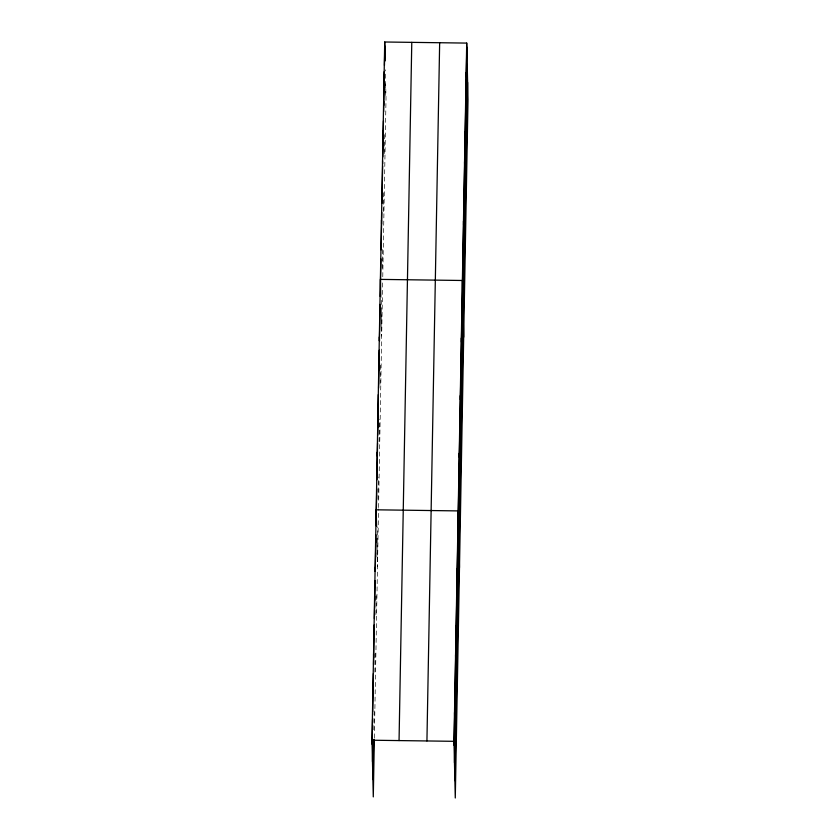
<?xml version="1.0" encoding="UTF-8"?>
<svg xmlns="http://www.w3.org/2000/svg" width="840" height="840" viewBox="0 0 840 840"><rect width="100%" height="100%" fill="white"/><g stroke="black" fill="none" stroke-linecap="round" stroke-linejoin="round"><path stroke-width="0.63" stroke-dasharray="4.2 3.15" d="M373.8 729.782L374.178 708.834M374.85 672.178L375.228 651.231M375.9 614.575L376.278 593.628M376.95 556.973L377.496 526.859M378 499.37L378.399 477.11M379.05 441.767L379.449 419.507M380.1 384.163L380.478 363.216M381.139 326.56L381.685 296.772M382.2 268.391L382.578 247.748M383.24 211.617L383.639 189.683M384.3 153.562L384.678 132.919M385.361 95.498L385.613 81.312M374.356 737.993L378.536 508.893M378.556 507.581L382.715 279.31M382.767 276.728L386.012 98.679L385.35 69.804M381.139 312.312L381.685 336.074M376.94 542.724L377.486 566.496"/><path stroke-width="1.26" d="M374.336 739.305L373.286 796.908L371.994 740.219L384.72 42L466.715 43.092L468.006 99.782L455.28 798L453.989 741.321L466.715 43.092M372.089 744.25L372.54 719.376M372.687 711.522L373.38 673.565M373.548 664.398L374.094 625.013M374.378 618.576L375.07 580.608M375.911 534.786L375.239 571.442L375.144 567.409M376.079 525.62L376.74 488.964M376.908 479.808L377.58 443.142M377.717 435.288L378.294 394.601M378.578 388.164L379.27 350.196M380.111 304.374L379.439 341.03L379.344 336.998M380.247 296.52L380.93 258.92M381.098 249.879L381.78 212.468M381.948 203.438L382.631 166.016M382.788 156.986L383.45 120.866M383.618 111.836L384.185 71.673M384.457 65.384L384.815 46.032M372.488 761.628L372.887 739.379M372.887 779.53L373.601 740.26M399.053 740.586L411.779 42.357M426.93 740.953L439.656 42.735M454.083 745.353L466.809 47.124M454.482 762.72L467.197 64.502M454.881 780.623L467.607 82.404M371.994 740.219L453.989 741.321M466.179 72.765L466.263 76.797M465.633 102.448L465.728 106.481M465.098 132.121L465.181 136.153M464.552 161.794L464.646 165.827M464.016 191.468L464.1 195.5M463.47 221.141L463.565 225.172M462.935 250.814L463.019 254.846M463.68 337.176L462.389 280.487L380.394 279.394L380.772 295.838M461.864 309.288L461.958 313.32M461.339 338.09L461.433 342.122M460.814 366.891L460.908 370.923M460.288 395.693L460.383 399.725M459.764 424.494L459.858 428.526M459.239 453.296L459.333 457.338M458.714 482.097L458.808 486.14M459.48 567.588L458.189 510.909L376.194 509.806L376.572 526.25M457.663 539.711L457.758 543.743M457.139 568.512L457.233 572.544M456.614 597.313L456.708 601.346M456.089 626.115L456.183 630.147M455.564 654.917L455.658 658.949M455.038 683.718L455.133 687.75M454.514 712.52L454.608 716.552M384.72 42L385.151 60.921M383.639 101.346L383.733 105.378M383.103 131.019L383.187 135.051M382.557 160.703L382.631 163.727M382.022 190.376L382.106 194.408M381.476 220.048L381.57 224.081M379.869 308.196L379.964 312.228M378.819 365.799L378.913 369.831M377.769 423.402L377.864 427.434M377.244 452.204L377.339 456.236M375.669 538.608L375.764 542.64M374.619 596.211L374.714 600.243M373.569 653.814L373.663 657.846M373.044 682.615L373.139 686.648"/></g></svg>
